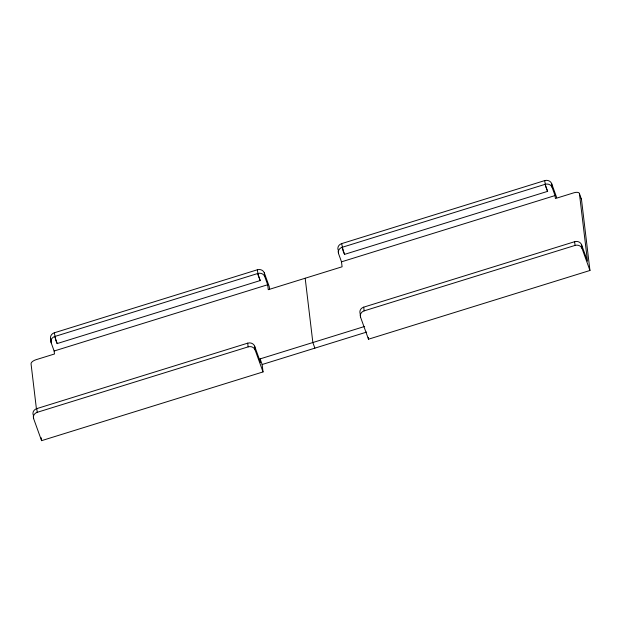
<?xml version="1.0" encoding="UTF-8"?>
<svg xmlns="http://www.w3.org/2000/svg" width="621" height="621" viewBox="0 0 621 621"><rect width="100%" height="100%" fill="white"/><g stroke="black" fill="none" stroke-linecap="round" stroke-linejoin="round"><path stroke-width="0.93" d="M338.22 250.853L338.554 253.632L341.503 261.837L342.093 266.782L268.272 289.689L267.682 284.744L264.732 276.547A5.542 4.952 -6.8 0 0 257.769 273.496L54.764 336.497L57.233 343.669L55.851 340.471L54.322 332.794L257.327 269.786A5.542 4.952 -6.8 0 1 264.29 272.836L269.266 286.654L269.607 289.541M257.769 273.496L260.238 280.669L258.204 275.297L257.327 269.786M579.432 193.636L587.482 261.146L581.582 244.752A5.542 4.952 -6.8 0 0 574.619 241.701L363.704 307.154A5.542 4.952 -6.8 0 0 360.118 313.481L360.56 317.184L368.486 339.206L589.95 270.477L581.458 199.256L579.432 193.636A5.542 2.437 -19.8 0 0 573.866 192.797L555.415 198.526L555.058 195.561L552.108 187.363A5.542 4.952 -6.8 0 0 545.145 184.313L342.14 247.313L344.608 254.486L343.227 251.28L341.697 243.603L544.702 180.602A5.542 4.952 -6.8 0 1 551.665 183.653L556.641 197.47M545.145 184.313L547.613 191.478L545.58 186.114L544.702 180.602M57.295 343.529L260.3 280.521M344.671 254.338L547.675 191.338M36.375 408.509L31.05 363.821A5.542 2.437 -19.8 0 1 36.026 359.714L54.485 353.986L54.128 351.02L267.682 284.744M341.503 261.837L555.058 195.561M33.192 414.937A5.542 4.952 -6.8 0 1 36.779 408.618L247.701 343.157A5.542 4.952 -6.8 0 1 254.657 346.207L260.564 362.602L260.121 358.891L364.651 326.452M33.635 418.647A5.542 4.952 -6.8 0 1 37.221 412.321L248.144 346.867A5.542 4.952 -6.8 0 1 255.099 349.918L263.025 371.932L41.568 440.662L33.635 418.647L33.309 415.86M360.56 317.184A5.542 4.952 -6.8 0 1 364.147 310.865L575.062 245.411A5.542 4.952 -6.8 0 1 582.024 248.454L589.95 270.477M263.025 371.932L262.14 364.511L366.677 332.072M314.87 348.148L312.852 342.528L305.183 278.231M260.121 358.891L262.14 364.511M54.322 332.794A5.542 4.952 -6.8 0 0 50.736 339.113L51.357 340.836M50.736 339.113L51.178 342.823L54.128 351.02M581.582 244.752L582.024 248.454M574.619 241.701L575.062 245.411M551.665 183.653L552.108 187.363M368.269 337.35L368.486 339.206M363.704 307.154L364.147 310.865M264.29 272.836L264.732 276.547M254.657 346.207L255.099 349.918M247.701 343.157L248.144 346.867M41.219 437.774L41.568 440.662M36.779 408.618L37.221 412.321M51.178 342.823A5.542 4.952 -6.8 0 1 54.764 336.497M338.111 249.929A5.542 4.952 -6.8 0 1 341.697 243.603M338.554 253.632A5.542 4.952 -6.8 0 1 342.14 247.313M581.202 198.673A5.542 2.437 -19.8 0 1 581.458 199.256"/></g></svg>
